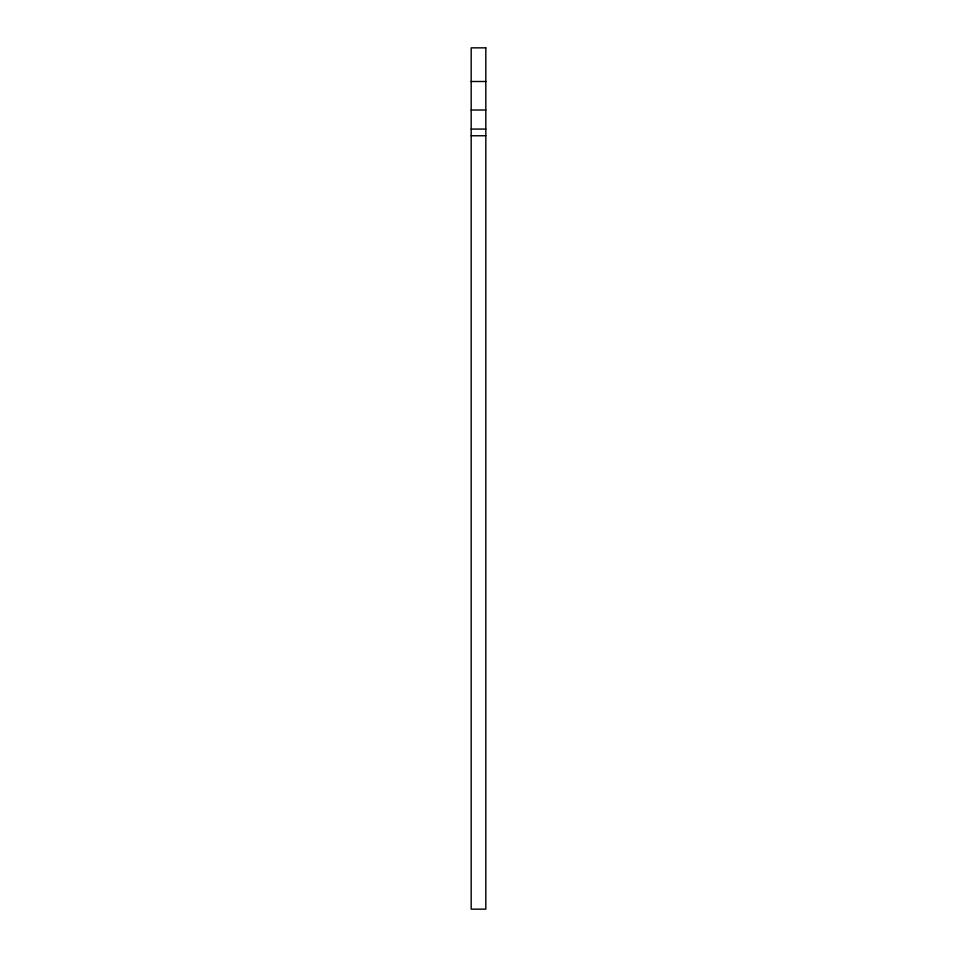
<?xml version="1.0" encoding="UTF-8"?>
<svg xmlns="http://www.w3.org/2000/svg" width="957" height="957" viewBox="0 0 957 957"><rect width="100%" height="100%" fill="white"/><g stroke="black" fill="none" stroke-linecap="round" stroke-linejoin="round"><path stroke-width="1.44" d="M471.179 81.501L485.821 81.501M471.179 110.019L485.821 110.019M471.179 129.075L485.821 129.075M471.179 135.762L485.821 135.762M485.821 47.85L471.179 47.85L471.179 909.15L485.821 909.15L485.821 47.85"/></g></svg>
